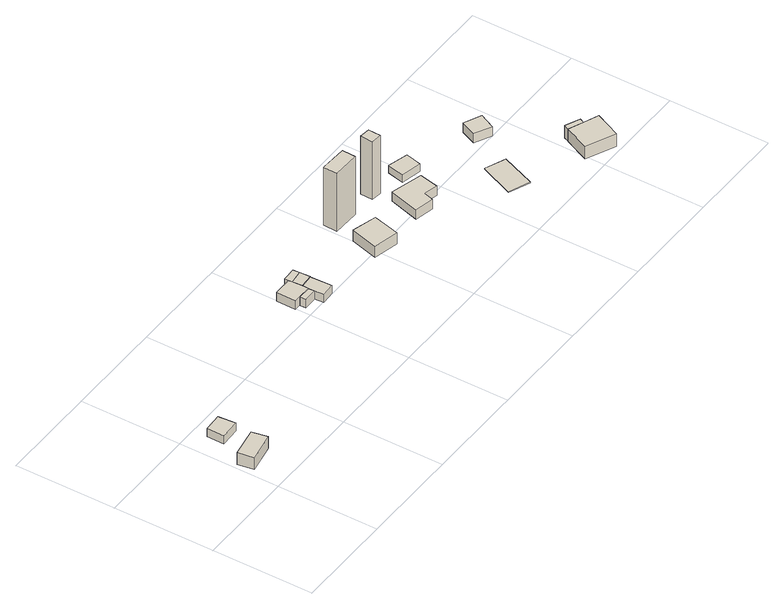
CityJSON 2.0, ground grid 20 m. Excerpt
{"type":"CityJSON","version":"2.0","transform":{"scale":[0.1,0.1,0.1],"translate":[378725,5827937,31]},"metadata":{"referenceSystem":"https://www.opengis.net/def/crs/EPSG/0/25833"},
"CityObjects":{
"building1":{"type":"Building","attributes":{"Gemeindeschluessel":"11000005","BezugspunktDach":"2200","function":"31001_1312","measuredHeight":2.55,"storeysAboveGround":1},"address":[{"country":"Germany","locality":"Berlin","thoroughfareNumber":"84 (50)","thoroughfareName":"Niederneuendorfer Allee"}],"geometry":[{"type":"Solid","lod":"1","boundaries":[[[[0,1,2,3]],[[4,5,6,7]],[[4,7,3,2]],[[5,4,2,1]],[[6,5,1,0]],[[7,6,0,3]]]]}]},
"building2":{"type":"Building","attributes":{"Gemeindeschluessel":"11000005","BezugspunktDach":"2200","function":"31001_1312","measuredHeight":2.27,"storeysAboveGround":1},"address":[{"country":"Germany","locality":"Berlin","thoroughfareNumber":"84 (51)","thoroughfareName":"Niederneuendorfer Allee"}],"geometry":[{"type":"Solid","lod":"1","boundaries":[[[[8,9,10,11]],[[12,13,14,15]],[[12,15,11,10]],[[13,12,10,9]],[[14,13,9,8]],[[15,14,8,11]]]]}]},
"building3":{"type":"Building","attributes":{"Gemeindeschluessel":"11000005","BezugspunktDach":"2200","function":"31001_1312","measuredHeight":1.83,"storeysAboveGround":1},"address":[{"country":"Germany","locality":"Berlin","thoroughfareNumber":"84 (53)","thoroughfareName":"Niederneuendorfer Allee"}],"geometry":[{"type":"Solid","lod":"1","boundaries":[[[[16,17,18,19]],[[20,21,22,23]],[[20,23,19,18]],[[21,20,18,17]],[[22,21,17,16]],[[23,22,16,19]]]]}]},
"building4":{"type":"Building","attributes":{"Gemeindeschluessel":"11000005","BezugspunktDach":"2200","function":"31001_1312","measuredHeight":1.94,"storeysAboveGround":1},"address":[{"country":"Germany","locality":"Berlin","thoroughfareNumber":"84 (52)","thoroughfareName":"Niederneuendorfer Allee"}],"geometry":[{"type":"Solid","lod":"1","boundaries":[[[[24,25,26,27,28,29,30]],[[31,32,33,34,35,36,37]],[[31,37,30,29]],[[32,31,29,28]],[[33,32,28,27]],[[34,33,27,26]],[[35,34,26,25]],[[36,35,25,24]],[[37,36,24,30]]]]}]},
"building5":{"type":"Building","attributes":{"Gemeindeschluessel":"11000005","BezugspunktDach":"2200","function":"31001_1312","measuredHeight":1.8,"storeysAboveGround":1},"address":[{"country":"Germany","locality":"Berlin","thoroughfareNumber":"84 (55)","thoroughfareName":"Niederneuendorfer Allee"}],"geometry":[{"type":"Solid","lod":"1","boundaries":[[[[18,17,38,39,40,41]],[[42,43,44,45,35,34]],[[42,34,41,40]],[[43,42,40,39]],[[44,43,39,38]],[[45,44,38,17]],[[35,45,17,18]],[[34,35,18,41]]]]}]},
"building6":{"type":"Building","attributes":{"Gemeindeschluessel":"11000005","BezugspunktDach":"2200","function":"31001_1312","measuredHeight":1.92,"storeysAboveGround":1},"address":[{"country":"Germany","locality":"Berlin","thoroughfareNumber":"84 (54)","thoroughfareName":"Niederneuendorfer Allee"}],"geometry":[{"type":"Solid","lod":"1","boundaries":[[[[26,46,47,27]],[[48,42,34,33]],[[48,33,27,47]],[[42,48,47,46]],[[34,42,46,26]],[[33,34,26,27]]]]}]},
"building7":{"type":"Building","attributes":{"Gemeindeschluessel":"11000005","BezugspunktDach":"2200","function":"51009_1610","measuredHeight":1.92,"storeysAboveGround":0},"address":[{"country":"Germany","locality":"Berlin"}],"geometry":[{"type":"Solid","lod":"1","boundaries":[[[[28,27,47,49,50]],[[51,48,33,32,52]],[[51,52,50,49]],[[48,51,49,47]],[[33,48,47,27]],[[32,33,27,28]],[[52,32,28,50]]]]}]},
"building8":{"type":"Building","attributes":{"Gemeindeschluessel":"11000005","BezugspunktDach":"2200","function":"31001_1312","measuredHeight":2.48,"storeysAboveGround":1},"address":[{"country":"Germany","locality":"Berlin","thoroughfareNumber":"84 (57)","thoroughfareName":"Niederneuendorfer Allee"}],"geometry":[{"type":"Solid","lod":"1","boundaries":[[[[53,54,55,56]],[[57,58,59,60]],[[57,60,56,55]],[[58,57,55,54]],[[59,58,54,53]],[[60,59,53,56]]]]}]},
"building9":{"type":"Building","attributes":{"Gemeindeschluessel":"11000005","BezugspunktDach":"2200","function":"31001_1312","measuredHeight":12.95,"storeysAboveGround":1},"address":[{"country":"Germany","locality":"Berlin","thoroughfareNumber":"84 (56)","thoroughfareName":"Niederneuendorfer Allee"}],"geometry":[{"type":"Solid","lod":"1","boundaries":[[[[61,62,63,64]],[[65,66,67,68]],[[65,68,64,63]],[[66,65,63,62]],[[67,66,62,61]],[[68,67,61,64]]]]}]},
"building10":{"type":"Building","attributes":{"Gemeindeschluessel":"11000005","BezugspunktDach":"2200","function":"31001_1312","measuredHeight":12.92,"storeysAboveGround":1},"address":[{"country":"Germany","locality":"Berlin","thoroughfareNumber":"84 (59)","thoroughfareName":"Niederneuendorfer Allee"}],"geometry":[{"type":"Solid","lod":"1","boundaries":[[[[69,70,71,72]],[[73,74,75,76]],[[73,76,72,71]],[[74,73,71,70]],[[75,74,70,69]],[[76,75,69,72]]]]}]},
"building11":{"type":"Building","attributes":{"Gemeindeschluessel":"11000005","BezugspunktDach":"2200","function":"31001_1312","measuredHeight":2.15,"storeysAboveGround":1},"address":[{"country":"Germany","locality":"Berlin","thoroughfareNumber":"84 (58)","thoroughfareName":"Niederneuendorfer Allee"}],"geometry":[{"type":"Solid","lod":"1","boundaries":[[[[77,78,79,80,81,82]],[[83,84,85,86,87,88]],[[83,88,82,81]],[[84,83,81,80]],[[85,84,80,79]],[[86,85,79,78]],[[87,86,78,77]],[[88,87,77,82]]]]}]},
"building12":{"type":"Building","attributes":{"Gemeindeschluessel":"11000005","BezugspunktDach":"2200","function":"31001_1312","measuredHeight":1.71,"storeysAboveGround":1},"address":[{"country":"Germany","locality":"Berlin","thoroughfareNumber":"84 (60)","thoroughfareName":"Niederneuendorfer Allee"}],"geometry":[{"type":"Solid","lod":"1","boundaries":[[[[89,90,91,92]],[[93,94,95,96]],[[93,96,92,91]],[[94,93,91,90]],[[95,94,90,89]],[[96,95,89,92]]]]}]},
"building13":{"type":"Building","attributes":{"Gemeindeschluessel":"11000005","BezugspunktDach":"2200","function":"31001_1312","measuredHeight":0.23,"storeysAboveGround":1},"address":[{"country":"Germany","locality":"Berlin","thoroughfareNumber":"84 (62)","thoroughfareName":"Niederneuendorfer Allee"}],"geometry":[{"type":"Solid","lod":"1","boundaries":[[[[97,98,99,100]],[[101,102,103,104]],[[101,104,100,99]],[[102,101,99,98]],[[103,102,98,97]],[[104,103,97,100]]]]}]},
"building14":{"type":"Building","attributes":{"Gemeindeschluessel":"11000005","BezugspunktDach":"2200","function":"31001_1312","measuredHeight":2.06,"storeysAboveGround":1},"address":[{"country":"Germany","locality":"Berlin","thoroughfareNumber":"84 (61)","thoroughfareName":"Niederneuendorfer Allee"}],"geometry":[{"type":"Solid","lod":"1","boundaries":[[[[105,106,107,108]],[[109,110,111,112]],[[109,112,108,107]],[[110,109,107,106]],[[111,110,106,105]],[[112,111,105,108]]]]}]},
"building15":{"type":"Building","attributes":{"Gemeindeschluessel":"11000005","BezugspunktDach":"2200","function":"31001_1312","measuredHeight":2.8,"storeysAboveGround":1},"address":[{"country":"Germany","locality":"Berlin","thoroughfareNumber":"84 (63)","thoroughfareName":"Niederneuendorfer Allee"}],"geometry":[{"type":"Solid","lod":"1","boundaries":[[[[113,114,115,116,117]],[[118,119,120,121,122]],[[118,122,117,116]],[[119,118,116,115]],[[120,119,115,114]],[[121,120,114,113]],[[122,121,113,117]]]]}]},
"building16":{"type":"Building","attributes":{"Gemeindeschluessel":"11000005","BezugspunktDach":"2200","function":"31001_1312","measuredHeight":2.77,"storeysAboveGround":1},"address":[{"country":"Germany","locality":"Berlin","thoroughfareNumber":"84 (64)","thoroughfareName":"Niederneuendorfer Allee"}],"geometry":[{"type":"Solid","lod":"1","boundaries":[[[[115,123,124,116]],[[125,126,127,128]],[[125,128,116,124]],[[126,125,124,123]],[[127,126,123,115]],[[128,127,115,116]]]]}]}
},
"vertices":[
[11,56,36],[70,67,36],[64,98,36],[6,88,36],[64,98,10],[70,67,10],[11,56,10],[6,88,10],
[35,134,31],[74,135,31],[71,170,31],[35,168,31],[71,170,13],[74,135,13],[35,134,13],[35,168,13],
[413,217,25],[439,217,25],[438,229,25],[412,229,25],[438,229,6],[439,217,6],[413,217,6],[412,229,6],
[412,229,26],[438,229,26],[438,241,26],[437,261,26],[436,268,26],[399,268,26],[398,229,26],[399,268,7],[436,268,7],[437,261,7],[438,241,7],[438,229,7],[412,229,7],[398,229,7],
[440,199,25],[467,200,25],[465,243,25],[438,241,25],[465,243,7],[467,200,7],[440,199,7],[439,217,7],
[465,243,26],[464,264,26],[464,264,7],
[463,277,26],[436,276,26],[463,277,7],[436,276,7],
[636,180,31],[649,233,31],[601,246,31],[586,192,31],[601,246,6],[649,233,6],[636,180,6],[586,192,6],
[659,280,137],[660,307,137],[606,310,137],[605,281,137],[606,310,8],[660,307,8],[659,280,8],[605,281,8],
[727,274,138],[728,299,138],[707,301,138],[706,276,138],[707,301,9],[728,299,9],[727,274,9],[706,276,9],
[743,179,29],[749,199,29],[776,192,29],[784,230,29],[722,247,29],[705,187,29],[722,247,8],[784,230,8],[776,192,8],[749,199,8],[743,179,8],[705,187,8],
[810,249,27],[818,280,27],[778,291,27],[770,258,27],[778,291,10],[818,280,10],[810,249,10],[770,258,10],
[892,79,8],[919,147,8],[879,164,8],[851,96,8],[879,164,6],[919,147,6],[892,79,6],[851,96,6],
[955,198,30],[970,229,30],[936,245,30],[923,215,30],[936,245,9],[970,229,9],[955,198,9],[923,215,9],
[1050,9,36],[1073,60,36],[1044,72,36],[1015,84,36],[993,35,36],[1015,84,8],[1044,72,8],[1073,60,8],[1050,9,8],[993,35,8],
[1048,81,36],[1019,94,36],[1019,94,9],[1048,81,9],[1044,72,9],[1015,84,9]
]}
